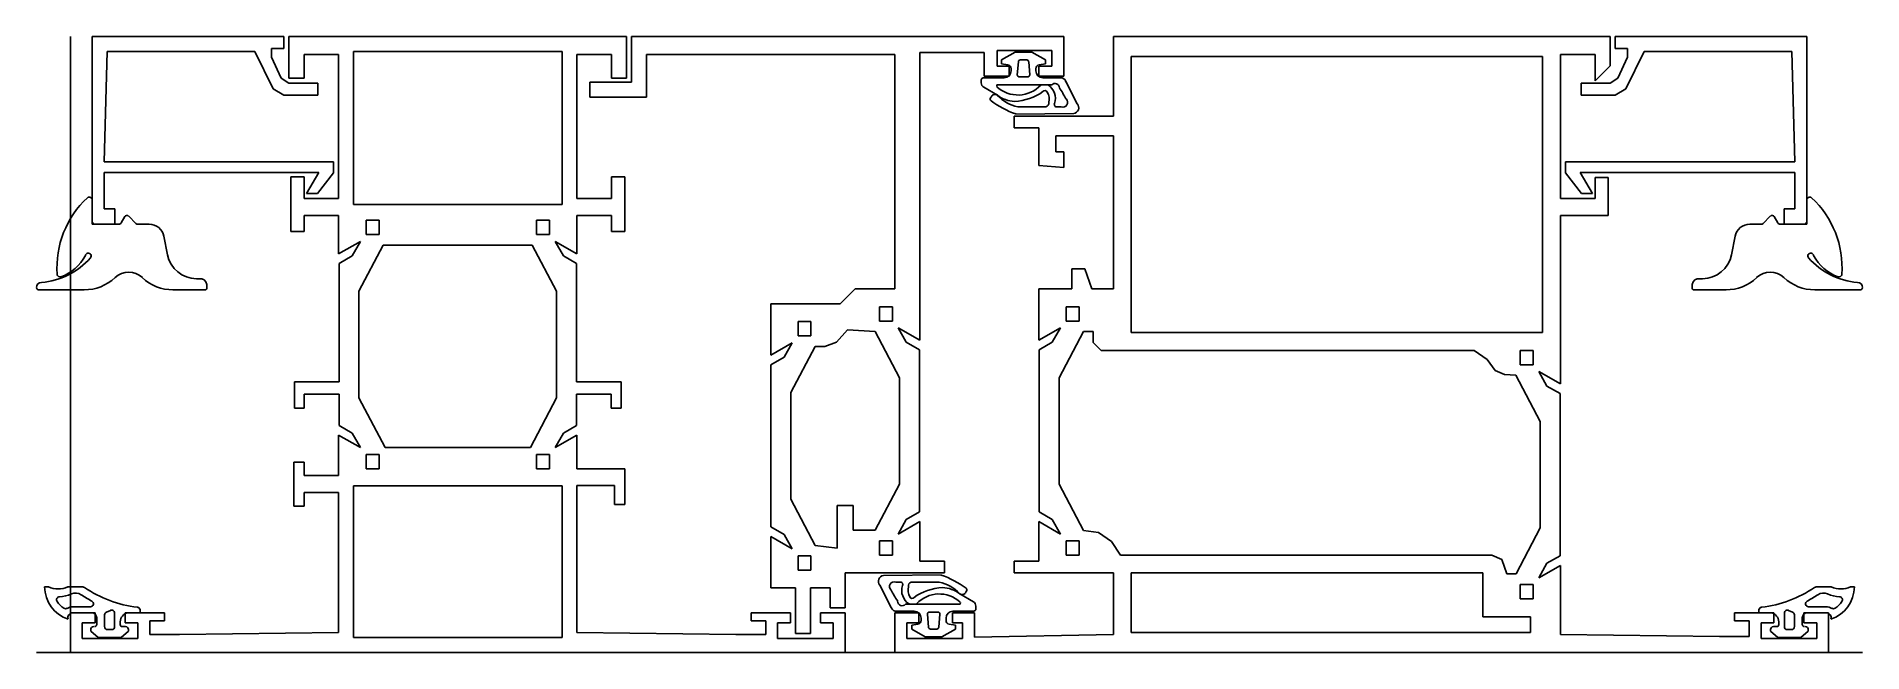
# Model space of a CAD drawing. Extents: x -3 to 180, y 0 to 62.
import ezdxf

# ---------------------------------------------------------------- set-up
doc = ezdxf.new("R2010")
doc.units = 0
doc.layers.get('0').update_dxf_attribs({"linetype": 'CONTINUOUS'})

msp = doc.modelspace()

# ---------------------------------------------------------------- linework, layer by layer
at = {"linetype": 'CONTINUOUS'}
for p, q in [((0, 0), (0, 62)), ((21.5, 62), (2.2, 62)), ((2.2, 62), (2.2, 43.1)), ((20.26, 59.91), (20.26, 60.8)), ((20.26, 60.8), (21.5, 60.8)), ((21.5, 60.8), (21.5, 62)), ((22, 62), (56, 62)), ((22, 57.8), (22, 62)), ((56, 62), (56, 57.8)), ((56.5, 62), (100, 62)), ((56.5, 57.4), (56.5, 62)), ((100, 62), (100, 58)), ((105, 62), (155, 62)), ((105, 54), (105, 62)), ((155, 62), (155, 59.04)), ((155.5, 62), (174.8, 62)), ((155.5, 60.8), (155.5, 62)), ((156.74, 60.8), (155.5, 60.8)), ((156.74, 59.91), (156.74, 60.8)), ((174.8, 62), (174.8, 43.1)), ((3.4, 49.4), (3.7, 60.5)), ((3.7, 60.5), (18.58, 60.5)), ((18.58, 60.5), (20.41, 56.72)), ((21.21, 57.8), (20.26, 59.91)), ((27, 60.2), (23.52, 60.2)), ((23.52, 60.2), (23.52, 57.8)), ((27, 45.7), (27, 60.2)), ((49.5, 60.5), (28.5, 60.5)), ((28.5, 60.5), (28.5, 45.1)), ((49.5, 45.1), (49.5, 60.5)), ((54.48, 60.2), (51, 60.2)), ((51, 60.2), (51, 45.7)), ((54.48, 57.8), (54.48, 60.2)), ((83, 60.2), (58, 60.2)), ((58, 60.2), (58, 55.9)), ((83, 36.6), (83, 60.2)), ((92, 60.4), (85.5, 60.4)), ((85.5, 60.4), (85.5, 31.43)), ((92, 58), (92, 60.4)), ((98.79, 60.6), (93.31, 60.6)), ((93.31, 60.6), (93.31, 59)), ((93.31, 59), (94.5, 59)), ((93.75, 59.66), (95.11, 60.44)), ((95.11, 60.44), (93.75, 59.66)), ((93.75, 59.26), (93.75, 59.66)), ((93.75, 59.66), (93.75, 59.26)), ((94.37, 59.15), (93.75, 59.26)), ((93.75, 59.26), (94.37, 59.15)), ((94.5, 59), (94.5, 58)), ((95.11, 60.44), (96.79, 60.44)), ((96.79, 60.44), (95.11, 60.44)), ((95.43, 59.46), (95.32, 58.16)), ((95.32, 58.16), (95.43, 59.46)), ((96.27, 59.64), (95.63, 59.64)), ((95.63, 59.64), (96.27, 59.64)), ((96.58, 58.16), (96.47, 59.46)), ((96.47, 59.46), (96.58, 58.16)), ((96.79, 60.44), (98.15, 59.66)), ((98.15, 59.66), (96.79, 60.44)), ((97.5, 58), (97.5, 59)), ((97.5, 59), (98.79, 59)), ((98.15, 59.26), (97.53, 59.15)), ((97.53, 59.15), (98.15, 59.26)), ((98.15, 59.66), (98.15, 59.26)), ((98.15, 59.26), (98.15, 59.66)), ((98.79, 59), (98.79, 60.6)), ((148.2, 60), (106.8, 60)), ((106.8, 60), (106.8, 32.2)), ((148.2, 32.2), (148.2, 60)), ((153.5, 60.2), (150, 60.2)), ((150, 60.2), (150, 45.7)), ((153.5, 57.54), (153.5, 60.2)), ((155, 59.04), (153.5, 57.54)), ((155.79, 57.8), (156.74, 59.91)), ((158.42, 60.5), (156.59, 56.72)), ((173.3, 60.5), (158.42, 60.5)), ((173.6, 49.4), (173.3, 60.5)), ((22, 57.3), (21.21, 57.8)), ((23.52, 57.8), (22, 57.8)), ((24.9, 57.3), (22, 57.3)), ((24.9, 56.1), (24.9, 57.3)), ((52.3, 55.9), (52.3, 57.4)), ((52.3, 57.4), (56.5, 57.4)), ((56, 57.8), (54.48, 57.8)), ((91.7, 57.33), (91.7, 57.64)), ((91.7, 57.64), (91.7, 57.33)), ((91.9, 57.84), (94, 57.84)), ((94, 57.84), (91.9, 57.84)), ((94.5, 58), (92, 58)), ((93.25, 56.97), (93.28, 57.14)), ((93.28, 57.14), (93.25, 56.97)), ((93.28, 57.14), (98.79, 57.14)), ((98.79, 57.14), (93.28, 57.14)), ((94.7, 58.54), (94.7, 58.76)), ((94.7, 58.76), (94.7, 58.54)), ((95.52, 57.94), (96.38, 57.94)), ((96.38, 57.94), (95.52, 57.94)), ((97.2, 58.76), (97.2, 58.54)), ((100, 58), (97.5, 58)), ((97.9, 57.84), (99.65, 57.84)), ((100.21, 57.46), (101.36, 55.24)), ((101.36, 55.24), (100.21, 57.46)), ((152.1, 56.1), (152.1, 57.3)), ((152.1, 57.3), (155, 57.3)), ((155, 57.3), (155.79, 57.8)), ((20.41, 56.72), (21.49, 56.1)), ((21.49, 56.1), (24.9, 56.1)), ((58, 55.9), (52.3, 55.9)), ((93.32, 56.11), (91.95, 56.9)), ((91.95, 56.9), (93.32, 56.11)), ((155.51, 56.1), (152.1, 56.1)), ((156.59, 56.72), (155.51, 56.1)), ((95, 52.8), (95, 54)), ((95, 54), (105, 54)), ((101, 54.24), (95.18, 54.2)), ((95.18, 54.2), (101, 54.24)), ((95.38, 54.92), (98.21, 54.93)), ((98.21, 54.93), (95.38, 54.92)), ((99.75, 54.91), (99.33, 54.91)), ((99.33, 54.91), (99.75, 54.91)), ((97.5, 52.8), (95, 52.8)), ((97.5, 49.02), (97.5, 52.8)), ((105, 52), (99.22, 52)), ((99.22, 52), (99.22, 50.38)), ((105, 36.6), (105, 52)), ((99.22, 50.38), (100, 50.38)), ((100, 50.38), (100, 48.8)), ((26.5, 49.4), (3.4, 49.4)), ((3.4, 44.67), (3.4, 48.3)), ((3.4, 48.3), (25.02, 48.3)), ((22.2, 42.36), (22.2, 47.88)), ((22.2, 47.88), (23.52, 47.88)), ((23.52, 47.88), (23.52, 45.7)), ((25.02, 48.3), (23.77, 46.2)), ((24.86, 46.2), (26.5, 48.28)), ((26.5, 48.28), (26.5, 49.4)), ((54.48, 45.7), (54.48, 47.88)), ((54.48, 47.88), (55.8, 47.88)), ((55.8, 47.88), (55.8, 42.36)), ((100, 48.8), (97.5, 49.02)), ((150.5, 48.28), (150.5, 49.4)), ((150.5, 49.4), (173.6, 49.4)), ((152.14, 46.2), (150.5, 48.28)), ((173.6, 48.3), (151.98, 48.3)), ((151.98, 48.3), (153.23, 46.2)), ((153.5, 45.7), (153.5, 47.8)), ((153.5, 47.8), (154.8, 47.8)), ((154.8, 47.8), (154.8, 44)), ((173.6, 44.67), (173.6, 48.3)), ((23.77, 46.2), (24.86, 46.2)), ((153.23, 46.2), (152.14, 46.2)), ((2.2, 43.4), (2.2, 45.53)), ((4.49, 44.67), (3.4, 44.67)), ((4.49, 43.1), (4.49, 44.67)), ((23.52, 45.7), (27, 45.7)), ((28.5, 45.1), (49.5, 45.1)), ((51, 45.7), (54.48, 45.7)), ((150, 45.7), (153.5, 45.7)), ((172.51, 43.1), (172.51, 44.67)), ((172.51, 44.67), (173.6, 44.67)), ((174.8, 43.4), (174.8, 45.53)), ((2.2, 43.1), (4.49, 43.1)), ((4.86, 43.1), (2.5, 43.1)), ((2.75, 43.1), (4.05, 43.1)), ((5.48, 43.87), (5.12, 43.25)), ((6.6, 43.19), (5.87, 43.92)), ((7.93, 43.1), (6.81, 43.1)), ((23.52, 42.36), (22.2, 42.36)), ((27, 44), (23.52, 44)), ((23.52, 44), (23.52, 42.36)), ((27, 40.11), (27, 44)), ((31.07, 43.5), (29.77, 43.5)), ((29.77, 43.5), (29.77, 42.06)), ((31.07, 42.06), (31.07, 43.5)), ((48.23, 43.5), (46.93, 43.5)), ((46.93, 43.5), (46.93, 42.06)), ((48.23, 42.06), (48.23, 43.5)), ((54.48, 44), (51, 44)), ((51, 44), (51, 40.11)), ((54.48, 42.36), (54.48, 44)), ((55.8, 42.36), (54.48, 42.36)), ((154.8, 44), (150, 44)), ((150, 44), (150, 27.03)), ((169.07, 43.1), (170.19, 43.1)), ((170.4, 43.19), (171.13, 43.92)), ((171.52, 43.87), (171.88, 43.25)), ((172.14, 43.1), (174.5, 43.1)), ((174.8, 43.1), (172.51, 43.1)), ((174.25, 43.1), (172.95, 43.1)), ((9.77, 40.04), (9.41, 41.89)), ((29.19, 41.38), (27, 40.11)), ((28.37, 39.92), (29.19, 41.38)), ((31.5, 41.01), (29.05, 36.36)), ((29.77, 42.06), (31.07, 42.06)), ((46.5, 41.01), (31.5, 41.01)), ((48.95, 36.36), (46.5, 41.01)), ((46.93, 42.06), (48.23, 42.06)), ((51, 40.11), (48.81, 41.38)), ((48.81, 41.38), (49.63, 39.92)), ((167.23, 40.04), (167.59, 41.89)), ((27.05, 39.16), (28.37, 39.92)), ((27.05, 27.24), (27.05, 39.16)), ((49.63, 39.92), (50.95, 39.16)), ((50.95, 39.16), (50.95, 27.24)), ((100.8, 36.6), (100.8, 38.61)), ((100.8, 38.61), (102.13, 38.61)), ((102.13, 38.61), (102.82, 36.6)), ((12.95, 37.62), (12.7, 37.62)), ((13.75, 36.7), (13.75, 37.05)), ((163.25, 36.7), (163.25, 37.05)), ((164.05, 37.62), (164.3, 37.62)), ((-3.21, 36.5), (1.39, 36.5)), ((10.33, 36.5), (13.55, 36.5)), ((29.05, 36.36), (29.05, 25.64)), ((48.95, 25.64), (48.95, 36.36)), ((70.5, 29.93), (70.5, 35.1)), ((70.5, 35.1), (77.5, 35.1)), ((77.5, 35.1), (79, 36.6)), ((79, 36.6), (83, 36.6)), ((97.5, 31.43), (97.5, 36.6)), ((97.5, 36.6), (100.8, 36.6)), ((102.82, 36.6), (105, 36.6)), ((166.67, 36.5), (163.45, 36.5)), ((180.21, 36.5), (175.61, 36.5)), ((74.55, 33.3), (73.25, 33.3)), ((73.25, 33.3), (73.25, 31.86)), ((74.55, 31.86), (74.55, 33.3)), ((82.75, 34.8), (81.45, 34.8)), ((81.45, 34.8), (81.45, 33.36)), ((81.45, 33.36), (82.75, 33.36)), ((82.75, 33.36), (82.75, 34.8)), ((101.55, 34.8), (100.25, 34.8)), ((100.25, 34.8), (100.25, 33.36)), ((100.25, 33.36), (101.55, 33.36)), ((101.55, 33.36), (101.55, 34.8)), ((73.25, 31.86), (74.55, 31.86)), ((78.24, 32.46), (77.12, 31.24)), ((81.02, 32.31), (78.24, 32.46)), ((83.47, 27.66), (81.02, 32.31)), ((85.5, 31.43), (83.33, 32.68)), ((83.33, 32.68), (84.15, 31.22)), ((99.67, 32.68), (97.5, 31.43)), ((98.85, 31.22), (99.67, 32.68)), ((101.98, 32.31), (99.53, 27.66)), ((102.95, 32.31), (101.98, 32.31)), ((102.95, 31.2), (102.95, 32.31)), ((106.8, 32.2), (148.2, 32.2)), ((72.67, 31.18), (70.5, 29.93)), ((70.53, 28.96), (71.85, 29.72)), ((71.85, 29.72), (72.67, 31.18)), ((74.98, 30.81), (72.53, 26.16)), ((75.95, 30.81), (74.98, 30.81)), ((77.12, 31.24), (75.95, 30.81)), ((84.15, 31.22), (85.47, 30.46)), ((85.47, 30.46), (85.47, 14.14)), ((97.53, 30.46), (98.85, 31.22)), ((97.53, 14.14), (97.53, 30.46)), ((103.76, 30.4), (102.95, 31.2)), ((141.33, 30.4), (103.76, 30.4)), ((142.62, 29.48), (141.33, 30.4)), ((143.44, 28.39), (142.62, 29.48)), ((145.95, 30.4), (145.95, 28.96)), ((147.25, 30.4), (145.95, 30.4)), ((147.25, 28.96), (147.25, 30.4)), ((70.53, 12.64), (70.53, 28.96)), ((83.47, 16.94), (83.47, 27.66)), ((99.53, 27.66), (99.53, 16.94)), ((144.37, 27.98), (143.44, 28.39)), ((145.52, 27.91), (144.37, 27.98)), ((147.97, 23.26), (145.52, 27.91)), ((145.95, 28.96), (147.25, 28.96)), ((150, 27.03), (147.83, 28.28)), ((147.83, 28.28), (148.65, 26.82)), ((22.55, 24.6), (22.55, 27.24)), ((22.55, 27.24), (27.05, 27.24)), ((27.05, 26), (23.55, 26)), ((23.55, 26), (23.55, 24.6)), ((27.05, 22.84), (27.05, 26)), ((50.95, 27.24), (55.45, 27.24)), ((54.45, 26), (50.95, 26)), ((50.95, 26), (50.95, 22.84)), ((54.45, 24.6), (54.45, 26)), ((55.45, 27.24), (55.45, 24.6)), ((72.53, 26.16), (72.53, 15.44)), ((148.65, 26.82), (149.97, 26.06)), ((149.97, 26.06), (149.97, 9.74)), ((23.55, 24.6), (22.55, 24.6)), ((29.05, 25.64), (31.69, 20.62)), ((46.31, 20.62), (48.95, 25.64)), ((55.45, 24.6), (54.45, 24.6)), ((28.37, 22.08), (27.05, 22.84)), ((29.19, 20.62), (28.37, 22.08)), ((49.63, 22.08), (48.81, 20.62)), ((50.95, 22.84), (49.63, 22.08)), ((147.97, 12.54), (147.97, 23.26)), ((27, 17.8), (27, 21.89)), ((27, 21.89), (29.19, 20.62)), ((31.69, 20.62), (46.31, 20.62)), ((48.81, 20.62), (51, 21.89)), ((51, 21.89), (51, 18.5)), ((22.5, 14.73), (22.5, 19.16)), ((22.5, 19.16), (23.52, 19.16)), ((23.52, 19.16), (23.52, 17.8)), ((31.07, 19.94), (29.77, 19.94)), ((29.77, 19.94), (29.77, 18.5)), ((29.77, 18.5), (31.07, 18.5)), ((31.07, 18.5), (31.07, 19.94)), ((48.23, 19.94), (46.93, 19.94)), ((46.93, 19.94), (46.93, 18.5)), ((46.93, 18.5), (48.23, 18.5)), ((48.23, 18.5), (48.23, 19.94)), ((51, 18.5), (55.8, 18.5)), ((55.8, 18.5), (55.8, 14.88)), ((23.52, 17.8), (27, 17.8)), ((49.5, 16.77), (28.5, 16.77)), ((28.5, 16.77), (28.5, 1.5)), ((49.5, 1.5), (49.5, 16.77)), ((54.78, 16.8), (51, 16.8)), ((51, 16.8), (51, 2)), ((54.78, 14.88), (54.78, 16.8)), ((81.03, 12.3), (83.47, 16.94)), ((99.53, 16.94), (101.99, 12.27)), ((23.52, 14.73), (22.5, 14.73)), ((27, 16.1), (23.52, 16.1)), ((23.52, 16.1), (23.52, 14.73)), ((27, 2), (27, 16.1)), ((55.8, 14.88), (54.78, 14.88)), ((72.53, 15.44), (74.98, 10.77)), ((77.2, 10.5), (77.2, 14.8)), ((77.2, 14.8), (78.8, 14.8)), ((78.8, 14.8), (78.8, 12.3)), ((84.15, 13.38), (83.33, 11.92)), ((83.33, 11.92), (85.5, 13.17)), ((85.47, 14.14), (84.15, 13.38)), ((85.5, 13.17), (85.5, 9.2)), ((97.5, 9.2), (97.5, 13.17)), ((97.5, 13.17), (99.67, 11.92)), ((98.85, 13.38), (97.53, 14.14)), ((99.67, 11.92), (98.85, 13.38)), ((70.5, 6.5), (70.5, 11.67)), ((70.5, 11.67), (72.67, 10.42)), ((71.85, 11.88), (70.53, 12.64)), ((72.67, 10.42), (71.85, 11.88)), ((78.8, 12.3), (81.03, 12.3)), ((82.75, 11.24), (81.45, 11.24)), ((81.45, 11.24), (81.45, 9.8)), ((82.75, 9.8), (82.75, 11.24)), ((101.55, 11.24), (100.25, 11.24)), ((100.25, 11.24), (100.25, 9.8)), ((101.55, 9.8), (101.55, 11.24)), ((101.99, 12.27), (103.5, 12.09)), ((103.5, 12.09), (104.8, 11.18)), ((104.8, 11.18), (105.7, 9.8)), ((145.53, 7.9), (147.97, 12.54)), ((73.25, 9.74), (73.25, 8.3)), ((74.55, 9.74), (73.25, 9.74)), ((74.55, 8.3), (74.55, 9.74)), ((74.98, 10.77), (77.2, 10.5)), ((81.45, 9.8), (82.75, 9.8)), ((85.5, 9.2), (88, 9.2)), ((88, 9.2), (88, 8)), ((95, 8), (95, 9.2)), ((95, 9.2), (97.5, 9.2)), ((100.25, 9.8), (101.55, 9.8)), ((105.7, 9.8), (143.1, 9.8)), ((143.1, 9.8), (144.12, 9.35)), ((144.12, 9.35), (144.61, 7.9)), ((149.97, 9.74), (148.65, 8.98)), ((73.25, 8.3), (74.55, 8.3)), ((88, 8), (78, 8)), ((78, 8), (78, 4.5)), ((81.85, 7.76), (87.67, 7.8)), ((87.67, 7.8), (81.85, 7.76)), ((105, 8), (95, 8)), ((105, 1.8), (105, 8)), ((142.2, 8), (106.8, 8)), ((106.8, 8), (106.8, 2)), ((142.2, 3.6), (142.2, 8)), ((144.61, 7.9), (145.53, 7.9)), ((148.65, 8.98), (147.83, 7.52)), ((147.83, 7.52), (150, 8.77)), ((150, 8.77), (150, 1.8)), ((-2.21, 6.6), (-2.59, 6.6)), ((1.24, 6.6), (-0.26, 6.6)), ((73, 6.5), (70.5, 6.5)), ((73, 1.9), (73, 6.5)), ((76.5, 6.5), (74.5, 6.5)), ((74.5, 6.5), (74.5, 1.9)), ((76.5, 4.5), (76.5, 6.5)), ((82.64, 4.54), (81.49, 6.76)), ((81.49, 6.76), (82.64, 4.54)), ((83.1, 7.09), (83.52, 7.09)), ((83.52, 7.09), (83.1, 7.09)), ((87.47, 7.08), (84.64, 7.07)), ((84.64, 7.07), (87.47, 7.08)), ((89.53, 5.89), (90.9, 5.1)), ((90.9, 5.1), (89.53, 5.89)), ((147.25, 6.84), (145.95, 6.84)), ((145.95, 6.84), (145.95, 5.4)), ((147.25, 5.4), (147.25, 6.84)), ((175.76, 6.6), (177.26, 6.6)), ((179.21, 6.6), (179.59, 6.6)), ((0, 0), (0, 4)), ((0, 4), (2.5, 4)), ((2.01, 4.6), (0.25, 4.6)), ((0.25, 4), (2.15, 4)), ((2.5, 4), (2.5, 3)), ((3.45, 2.6), (3.45, 3.79)), ((3.63, 4.06), (4.03, 4.24)), ((4.45, 3.96), (4.45, 2.6)), ((5.5, 3), (5.5, 4)), ((5.5, 4), (9.48, 4)), ((5.75, 4), (6.99, 4)), ((9.48, 4), (9.48, 3.2)), ((68.52, 3.2), (68.52, 4)), ((68.52, 4), (72.5, 4)), ((72.5, 4), (72.5, 3)), ((75.5, 3), (75.5, 4)), ((75.5, 4), (78, 4)), ((78, 4.5), (76.5, 4.5)), ((78, 4), (78, 0)), ((83, 0), (83, 4)), ((83, 4), (85.4, 4)), ((84.95, 4.16), (83.21, 4.16)), ((89.57, 4.86), (84.07, 4.86)), ((84.07, 4.86), (89.57, 4.86)), ((85.4, 4), (85.4, 3)), ((86.27, 3.84), (86.38, 2.54)), ((86.38, 2.54), (86.27, 3.84)), ((87.33, 4.06), (86.47, 4.06)), ((86.47, 4.06), (87.33, 4.06)), ((87.42, 2.54), (87.53, 3.84)), ((87.53, 3.84), (87.42, 2.54)), ((88.8, 3), (88.8, 4)), ((88.8, 4), (91, 4)), ((90.95, 4.16), (88.85, 4.16)), ((88.85, 4.16), (90.95, 4.16)), ((89.6, 5.03), (89.57, 4.86)), ((89.57, 4.86), (89.6, 5.03)), ((91, 4), (91, 1.55)), ((91.15, 4.67), (91.15, 4.36)), ((91.15, 4.36), (91.15, 4.67)), ((145.95, 5.4), (147.25, 5.4)), ((167.52, 3.2), (167.52, 4)), ((167.52, 4), (171.5, 4)), ((171.25, 4), (170.01, 4)), ((171.5, 4), (171.5, 3)), ((172.55, 3.96), (172.55, 2.6)), ((173.37, 4.06), (172.97, 4.24)), ((173.55, 2.6), (173.55, 3.79)), ((174.5, 3), (174.5, 4)), ((174.5, 4), (177, 4)), ((176.75, 4), (174.85, 4)), ((174.99, 4.6), (176.75, 4.6)), ((177, 4), (177, 0)), ((2.5, 3), (1.2, 3)), ((1.2, 3), (1.2, 1.4)), ((2.05, 2.3), (2.05, 2.13)), ((2.05, 2.13), (2.8, 1.5)), ((2.65, 3.5), (2.65, 2.83)), ((4.15, 2.3), (3.75, 2.3)), ((5.02, 2.8), (5.02, 3.1)), ((5.1, 1.5), (5.85, 2.13)), ((5.55, 2.6), (5.22, 2.6)), ((6.8, 3), (5.5, 3)), ((5.85, 2.13), (5.85, 2.3)), ((6.8, 1.4), (6.8, 3)), ((9.48, 3.2), (8, 3.2)), ((8, 3.2), (8, 1.8)), ((11, 1.8), (27, 2)), ((51, 2), (67, 1.8)), ((70, 3.2), (68.52, 3.2)), ((70, 1.8), (70, 3.2)), ((72.5, 3), (71.2, 3)), ((71.2, 3), (71.2, 1.4)), ((74.5, 1.9), (73, 1.9)), ((76.8, 3), (75.5, 3)), ((76.8, 1.4), (76.8, 3)), ((85.4, 3), (84.2, 3)), ((84.2, 3), (84.2, 1.4)), ((84.7, 2.74), (85.32, 2.85)), ((85.32, 2.85), (84.7, 2.74)), ((84.7, 2.34), (84.7, 2.74)), ((84.7, 2.74), (84.7, 2.34)), ((86.06, 1.56), (84.7, 2.34)), ((84.7, 2.34), (86.06, 1.56)), ((85.65, 3.24), (85.65, 3.46)), ((86.58, 2.36), (87.22, 2.36)), ((87.22, 2.36), (86.58, 2.36)), ((89.1, 2.34), (87.74, 1.56)), ((87.74, 1.56), (89.1, 2.34)), ((88.15, 3.46), (88.15, 3.24)), ((88.15, 3.24), (88.15, 3.46)), ((88.48, 2.85), (89.1, 2.74)), ((89.1, 2.74), (88.48, 2.85)), ((89.8, 3), (88.8, 3)), ((89.1, 2.74), (89.1, 2.34)), ((89.1, 2.34), (89.1, 2.74)), ((89.8, 1.4), (89.8, 3)), ((106.8, 2), (147, 2)), ((147, 3.6), (142.2, 3.6)), ((147, 2), (147, 3.6)), ((169, 3.2), (167.52, 3.2)), ((169, 1.6), (169, 3.2)), ((171.5, 3), (170.2, 3)), ((170.2, 3), (170.2, 1.4)), ((171.15, 2.13), (171.15, 2.3)), ((171.9, 1.5), (171.15, 2.13)), ((171.45, 2.6), (171.78, 2.6)), ((171.98, 2.8), (171.98, 3.1)), ((172.85, 2.3), (173.25, 2.3)), ((174.95, 2.13), (174.2, 1.5)), ((174.35, 3.5), (174.35, 2.83)), ((175.8, 3), (174.5, 3)), ((174.95, 2.3), (174.95, 2.13)), ((175.8, 1.4), (175.8, 3)), ((-3.41, 0), (180.41, 0)), ((78, 0), (0, 0)), ((1.2, 1.4), (6.8, 1.4)), ((2.8, 1.5), (5.1, 1.5)), ((8, 1.8), (11, 1.8)), ((28.5, 1.5), (49.5, 1.5)), ((67, 1.8), (70, 1.8)), ((71.2, 1.4), (76.8, 1.4)), ((177, 0), (83, 0)), ((84.2, 1.4), (89.8, 1.4)), ((87.74, 1.56), (86.06, 1.56)), ((86.06, 1.56), (87.74, 1.56)), ((91, 1.55), (105, 1.8)), ((150, 1.8), (166, 1.6)), ((166, 1.6), (169, 1.6)), ((170.2, 1.4), (175.8, 1.4)), ((174.2, 1.5), (171.9, 1.5))]:
    msp.add_line(p, q, dxfattribs=at)
for centre, radius, start, end in [((94.3, 58.76), 0.4, 0.5487, 79.924), ((94.3, 58.76), 0.4, 0.5487, 79.924), ((95.63, 59.44), 0.2, 89.7129, 174.2616), ((95.63, 59.44), 0.2, 89.7129, 174.2616), ((96.27, 59.44), 0.2, 5.7384, 90.2871), ((96.27, 59.44), 0.2, 5.7384, 90.2871), ((97.6, 58.76), 0.4, 100.076, 179.4513), ((97.6, 58.76), 0.4, 100.076, 179.4513), ((91.9, 57.64), 0.2, 90, 180), ((91.9, 57.64), 0.2, 90, 180), ((92.2, 57.33), 0.5, 180.3458, 240.0012), ((92.2, 57.33), 0.5, 180.3458, 240.0012), ((95.4, 59.23), 3.12, 227.1955, 317.2197), ((95.4, 59.23), 3.12, 227.1955, 317.2197), ((94, 58.54), 0.7, 270, 0), ((94, 58.54), 0.7, 270, 0), ((95.52, 58.14), 0.2, 174.2601, 270.2873), ((95.52, 58.14), 0.2, 174.2601, 270.2873), ((96.38, 58.14), 0.2, 269.7127, 5.7399), ((96.38, 58.14), 0.2, 269.7127, 5.7399), ((97.9, 58.54), 0.7, 180, 270), ((97.9, 58.54), 0.7, 180, 270), ((98.09, 54.22), 2.92, 83.6034, 97.9663), ((98.09, 54.22), 2.92, 83.6034, 97.9663), ((97.55, 55.77), 1.61, 342.0446, 57.2238), ((97.55, 55.77), 1.61, 342.0446, 57.2238), ((99.12, 56.83), 0.45, 0.7512, 137.1738), ((99.12, 56.83), 0.45, 0.7512, 137.1738), ((99.72, 57.33), 0.51, 14.2739, 97.4067), ((99.72, 57.33), 0.51, 14.2739, 97.4067), ((92.84, 55.7), 0.24, 151.9698, 227.595), ((92.84, 55.7), 0.24, 151.9698, 227.595), ((93.18, 55.6), 0.59, 130.256, 159.1216), ((93.18, 55.6), 0.59, 130.256, 159.1216), ((98.76, 64.01), 10.44, 234.3844, 249.9475), ((98.76, 64.01), 10.44, 234.3844, 249.9475), ((93.07, 55.79), 0.39, 45.1282, 136.9178), ((95.12, 58.31), 2.84, 230.7479, 268.6489), ((95.12, 58.31), 2.84, 230.7479, 268.6489), ((96.21, 58.76), 3.93, 223.2008, 257.7358), ((96.21, 58.76), 3.93, 223.2008, 257.7358), ((94.77, 60.91), 5.45, 272.9729, 305.2141), ((94.77, 60.91), 5.45, 272.9729, 305.2141), ((98.11, 56.34), 0.23, 14.6033, 149.1365), ((98.11, 56.34), 0.23, 14.6033, 149.1365), ((98.1, 55.31), 0.4, 286.6184, 9.6), ((98.1, 55.31), 0.4, 286.6184, 9.6), ((97.34, 55.72), 1.2, 343.4349, 34.395), ((97.34, 55.72), 1.2, 343.4349, 34.395), ((99.29, 55.15), 0.24, 148.8393, 280.7164), ((99.29, 55.15), 0.24, 148.8393, 280.7164), ((88.84, 49.76), 12.85, 27.6108, 33.4097), ((88.84, 49.76), 12.85, 27.6108, 33.4097), ((99.91, 55.36), 0.48, 250.6032, 48.0955), ((99.91, 55.36), 0.48, 250.6032, 48.0955), ((100.9, 54.84), 0.61, 279.6063, 40.7959), ((100.9, 54.84), 0.61, 279.6063, 40.7959), ((8.23, 38.75), 9.58, 132.8623, 183.9981), ((1.9, 45.54), 0.3, 358.4868, 129.3223), ((175.1, 45.54), 0.3, 50.6777, 181.5132), ((168.77, 38.75), 9.58, 356.0019, 47.1377), ((2.5, 43.4), 0.3, 180, 270), ((4.86, 43.4), 0.3, 269.9633, 330), ((5.69, 43.74), 0.25, 45.4569, 149.1546), ((6.81, 43.4), 0.3, 224.4189, 269.184), ((7.94, 41.6), 1.5, 11.1465, 90.3169), ((169.06, 41.6), 1.5, 89.6831, 168.8535), ((170.19, 43.4), 0.3, 270.816, 315.5811), ((171.31, 43.74), 0.25, 30.8454, 134.5431), ((172.14, 43.4), 0.3, 210, 270.0367), ((174.5, 43.4), 0.3, 270, 0), ((-3.53, 44.66), 7.44, 274.7769, 318.3532), ((-2.47, 42.05), 4.5, 290.1059, 332.0988), ((1.8, 39.9), 0.292, 322.0379, 172.0979), ((12.71, 40.62), 3, 191.1468, 269.744), ((164.29, 40.62), 3, 270.256, 348.8532), ((175.2, 39.9), 0.292, 7.9021, 217.9621), ((180.53, 44.66), 7.44, 221.6468, 265.2231), ((179.47, 42.05), 4.5, 207.9012, 249.8941), ((-2.91, 36.75), 0.5, 90, 180), ((-1.03, 38.1), 0.3, 183.6064, 291.6322), ((1.4, 41), 4.5, 269.8913, 313.3925), ((5.87, 36.28), 2, 46.5675, 133.4325), ((10.33, 41), 4.5, 226.6077, 269.9815), ((13.04, 36.91), 0.72, 11.5184, 97.5419), ((163.96, 36.91), 0.72, 82.4581, 168.4816), ((166.67, 41), 4.5, 270.0185, 313.3923), ((171.13, 36.28), 2, 46.5675, 133.4325), ((175.6, 41), 4.5, 226.6075, 270.1087), ((178.03, 38.1), 0.3, 248.3678, 356.3936), ((179.91, 36.75), 0.5, 0, 90), ((-3.21, 36.7), 0.2, 180, 270), ((13.55, 36.7), 0.2, 270, 0), ((163.45, 36.7), 0.2, 180, 270), ((180.21, 36.7), 0.2, 270, 0), ((81.95, 7.16), 0.61, 99.6063, 220.7959), ((81.95, 7.16), 0.61, 99.6063, 220.7959), ((84.09, -2.01), 10.44, 54.3844, 69.9475), ((84.09, -2.01), 10.44, 54.3844, 69.9475), ((0.84, 6.61), 3.43, 180.1476, 251.8232), ((-1.23, 8.89), 2.49, 246.948, 293.052), ((-1.09, 5.31), 0.3, 91.3611, 214.5377), ((-1.22, 8.9), 3.29, 272.1494, 293.909), ((0.52, 4.98), 1, 56.4422, 114.0305), ((8.08, 16.4), 12.7, 236.5163, 242.1823), ((1.24, 6.3), 0.3, 56.4329, 90.788), ((8.12, 16.38), 11.9, 235.696, 263.3569), ((82.94, 6.64), 0.48, 70.6032, 228.0955), ((82.94, 6.64), 0.48, 70.6032, 228.0955), ((94.01, 12.24), 12.85, 207.6108, 213.4097), ((94.01, 12.24), 12.85, 207.6108, 213.4097), ((83.56, 6.85), 0.24, 328.8393, 100.7164), ((83.56, 6.85), 0.24, 328.8393, 100.7164), ((85.3, 6.24), 1.61, 162.2429, 237.5741), ((85.3, 6.24), 1.61, 162.2429, 237.5741), ((85.52, 6.27), 1.2, 162.9255, 213.8062), ((85.52, 6.27), 1.2, 162.9255, 213.8062), ((84.76, 6.69), 0.4, 108.0421, 190.0304), ((84.76, 6.69), 0.4, 108.0421, 190.0304), ((84.74, 5.66), 0.23, 194.6033, 329.1365), ((84.74, 5.66), 0.23, 194.6033, 329.1365), ((88.08, 1.09), 5.45, 92.9729, 125.2141), ((88.08, 1.09), 5.45, 92.9729, 125.2141), ((87.46, 2.77), 3.12, 47.3302, 137.095), ((87.46, 2.77), 3.12, 47.3302, 137.095), ((86.64, 3.24), 3.93, 43.2008, 77.7358), ((86.64, 3.24), 3.93, 43.2008, 77.7358), ((87.73, 3.69), 2.84, 50.7479, 88.6489), ((87.73, 3.69), 2.84, 50.7479, 88.6489), ((89.78, 6.21), 0.39, 225.1282, 316.9178), ((89.67, 6.4), 0.59, 310.256, 339.1216), ((89.67, 6.4), 0.59, 310.256, 339.1216), ((90.01, 6.3), 0.24, 331.9698, 47.595), ((90.01, 6.3), 0.24, 331.9698, 47.595), ((168.88, 16.38), 11.9, 276.6431, 304.304), ((168.92, 16.4), 12.7, 297.8177, 303.4837), ((175.76, 6.3), 0.3, 89.212, 123.5671), ((176.48, 4.98), 1, 65.9695, 123.5578), ((178.22, 8.9), 3.29, 246.091, 267.8506), ((176.16, 6.61), 3.43, 288.1768, 359.8524), ((178.24, 8.89), 2.49, 246.948, 293.052), ((178.09, 5.31), 0.3, 325.4623, 88.6389), ((0.83, 6.62), 2.63, 214.3089, 235.6911), ((-0.48, 4.7), 0.3, 234.88, 301.6486), ((0.25, 3.5), 1.1, 90.0685, 121.2905), ((0.25, 3.5), 0.5, 89.6524, 197.4587), ((2.02, 4.9), 0.3, 268.1763, 64.2247), ((2.15, 3.5), 0.5, 0, 90), ((3.75, 3.79), 0.3, 113.5696, 179.0503), ((4.15, 3.97), 0.3, 359.0328, 113.5871), ((5.99, 3.06), 0.97, 104.2746, 177.6336), ((6.71, 4.26), 0.3, 29.653, 84.1243), ((6.54, 4.18), 0.49, 338.0298, 27.5556), ((83.13, 4.66), 0.51, 194.1175, 278.5023), ((83.13, 4.66), 0.51, 194.1175, 278.5023), ((83.73, 5.15), 0.45, 179.3319, 319.0799), ((83.73, 5.15), 0.45, 179.3319, 319.0799), ((84.77, 7.78), 2.92, 263.6034, 277.9663), ((84.77, 7.78), 2.92, 263.6034, 277.9663), ((84.95, 3.46), 0.7, 0, 90), ((84.95, 3.46), 0.7, 0, 90), ((86.47, 3.86), 0.2, 89.7127, 185.7399), ((86.47, 3.86), 0.2, 89.7127, 185.7399), ((87.33, 3.86), 0.2, 354.2601, 90.2873), ((87.33, 3.86), 0.2, 354.2601, 90.2873), ((88.85, 3.46), 0.7, 90, 180), ((88.85, 3.46), 0.7, 90, 180), ((90.65, 4.67), 0.5, 0.3458, 60.0012), ((90.65, 4.67), 0.5, 0.3458, 60.0012), ((90.95, 4.36), 0.2, 270, 0), ((90.95, 4.36), 0.2, 270, 0), ((170.46, 4.18), 0.49, 152.4444, 201.9702), ((170.29, 4.26), 0.3, 95.8757, 150.347), ((171.01, 3.06), 0.97, 2.3664, 75.7254), ((172.85, 3.97), 0.3, 66.4129, 180.9672), ((173.25, 3.79), 0.3, 0.9497, 66.4304), ((174.85, 3.5), 0.5, 90, 180), ((174.98, 4.9), 0.3, 115.7753, 271.8237), ((176.75, 3.5), 1.1, 58.7095, 89.9315), ((176.75, 3.5), 0.5, 342.5413, 90.3476), ((177.48, 4.7), 0.3, 238.3514, 305.12), ((176.17, 6.62), 2.63, 304.3089, 325.6911), ((2.35, 2.3), 0.3, 90, 180), ((2.42, 2.83), 0.23, 270, 0), ((3.75, 2.6), 0.3, 180, 270), ((4.15, 2.6), 0.3, 270, 0), ((5.22, 2.8), 0.2, 180, 270), ((5.55, 2.3), 0.3, 360, 90), ((85.25, 3.24), 0.4, 280.076, 359.4513), ((85.25, 3.24), 0.4, 280.076, 359.4513), ((86.58, 2.56), 0.2, 185.7384, 270.2871), ((86.58, 2.56), 0.2, 185.7384, 270.2871), ((87.22, 2.56), 0.2, 269.7129, 354.2616), ((87.22, 2.56), 0.2, 269.7129, 354.2616), ((88.55, 3.24), 0.4, 180.5487, 259.924), ((88.55, 3.24), 0.4, 180.5487, 259.924), ((171.45, 2.3), 0.3, 90, 180), ((171.78, 2.8), 0.2, 270, 360), ((172.85, 2.6), 0.3, 180, 270), ((173.25, 2.6), 0.3, 270, 0), ((174.58, 2.83), 0.23, 180, 270), ((174.65, 2.3), 0.3, 360, 90)]:
    msp.add_arc(centre, radius, start, end, dxfattribs=at)

doc.saveas('drawing.dxf')
